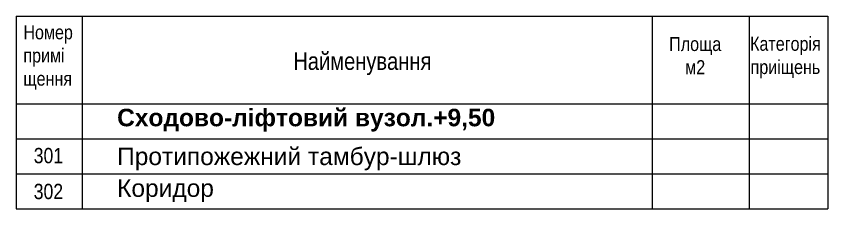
# Model space of a CAD drawing. Header units: millimetres. Extents: x -164867 to 807677, y -316775 to 513985.
# Drawn here: x 585281 to 603781, y 251111 to 255511 of the extents above; entities that cross this region are included whole.
import ezdxf

# ---------------------------------------------------------------- set-up
doc = ezdxf.new("R2010")
doc.units = ezdxf.units.MM
doc.layers.add('E_Щити', color=1, linetype='Continuous', lineweight=50)
doc.layers.add('XREF12$0$Экспликация', color=7, linetype='Continuous')
doc.styles.add('XREF12$0$СГЕНЕРИР_СТИЛЬ_1', font='arial.ttf')
doc.styles.add('XREF12$0$СГЕНЕРИР_СТИЛЬ_2', font='ARIALN.TTF')
doc.styles.add('XREF12$0$СГЕНЕРИР_СТИЛЬ_3', font='arialbd.ttf')

# ---------------------------------------------------------------- blocks, each defined once
blk = doc.blocks.new('XREF12')
at = {"layer": 'XREF12$0$Экспликация', "color": 7, "linetype": 'Continuous', "lineweight": 20}
for p, q in [((472.951, -7.811), (472.951, -12.211)), ((472.951, -7.811), (491.451, -7.811)), ((474.451, -7.811), (474.451, -12.211)), ((487.451, -7.811), (487.451, -12.211)), ((489.656, -7.811), (489.656, -12.211)), ((491.451, -7.811), (491.451, -12.211)), ((472.951, -9.811), (491.451, -9.811)), ((472.951, -9.811), (491.451, -9.811)), ((472.951, -10.611), (491.451, -10.611)), ((472.951, -11.411), (491.451, -11.411)), ((472.951, -12.211), (491.451, -12.211))]:
    blk.add_line(p, q, dxfattribs=at)
at = {"layer": 'XREF12$0$Экспликация', "color": 7, "linetype": 'Continuous', "lineweight": 20, "char_height": 0.32, "style": 'XREF12$0$СГЕНЕРИР_СТИЛЬ_2'}
for s, insert, attachment_point, line_spacing_factor in [('\\A1;Номер\\Pпримі\\Pщення', (473.114, -8.755), 4, 0.992338), ('\\A1;Площа\\Pм2', (488.429, -8.711), 5, 0.992295), ('\\A1;Категорія\\Pприіщень', (490.486, -8.755), 5, 0.996518)]:
    blk.add_mtext(s, dxfattribs=dict(at, insert=insert, attachment_point=attachment_point, line_spacing_factor=line_spacing_factor))
at = {"layer": 'XREF12$0$Экспликация', "color": 7, "linetype": 'Continuous', "lineweight": 20}
for s, insert, char_height, attachment_point, style in [('\\A1;Найменування', (479.268, -8.898), 0.4, 4, 'XREF12$0$СГЕНЕРИР_СТИЛЬ_2'), ('\\A1;Сходово-ліфтовий вузол.+9,50', (475.251, -10.447), 0.4, 7, 'XREF12$0$СГЕНЕРИР_СТИЛЬ_3'), ('\\A1;{\\pqr;\\fArial Narrow|b0|i0|c204|p34;301}', (474.019, -10.998), 0.35, 6, 'XREF12$0$СГЕНЕРИР_СТИЛЬ_2'), ('\\A1;Протипожежний тамбур-шлюз', (475.251, -11.333), 0.4, 7, 'XREF12$0$СГЕНЕРИР_СТИЛЬ_1'), ('\\A1;{\\pqr;\\fArial Narrow|b0|i0|c204|p34;30\\fArial Narrow|b0|i0|c204|p34;2}', (474.019, -11.818), 0.35, 6, 'XREF12$0$СГЕНЕРИР_СТИЛЬ_2'), ('\\A1;Коридор', (475.251, -12.059), 0.4, 7, 'XREF12$0$СГЕНЕРИР_СТИЛЬ_1')]:
    blk.add_mtext(s, dxfattribs=dict(at, insert=insert, char_height=char_height, attachment_point=attachment_point, style=style))

msp = doc.modelspace()

# ---------------------------------------------------------------- block references
at = {"layer": 'E_Щити', "color": 2, "xscale": 1000, "yscale": 1000, "zscale": 1000}
msp.add_blockref('XREF12', (112329.67, 263322.05), dxfattribs=at)

doc.saveas('drawing.dxf')
